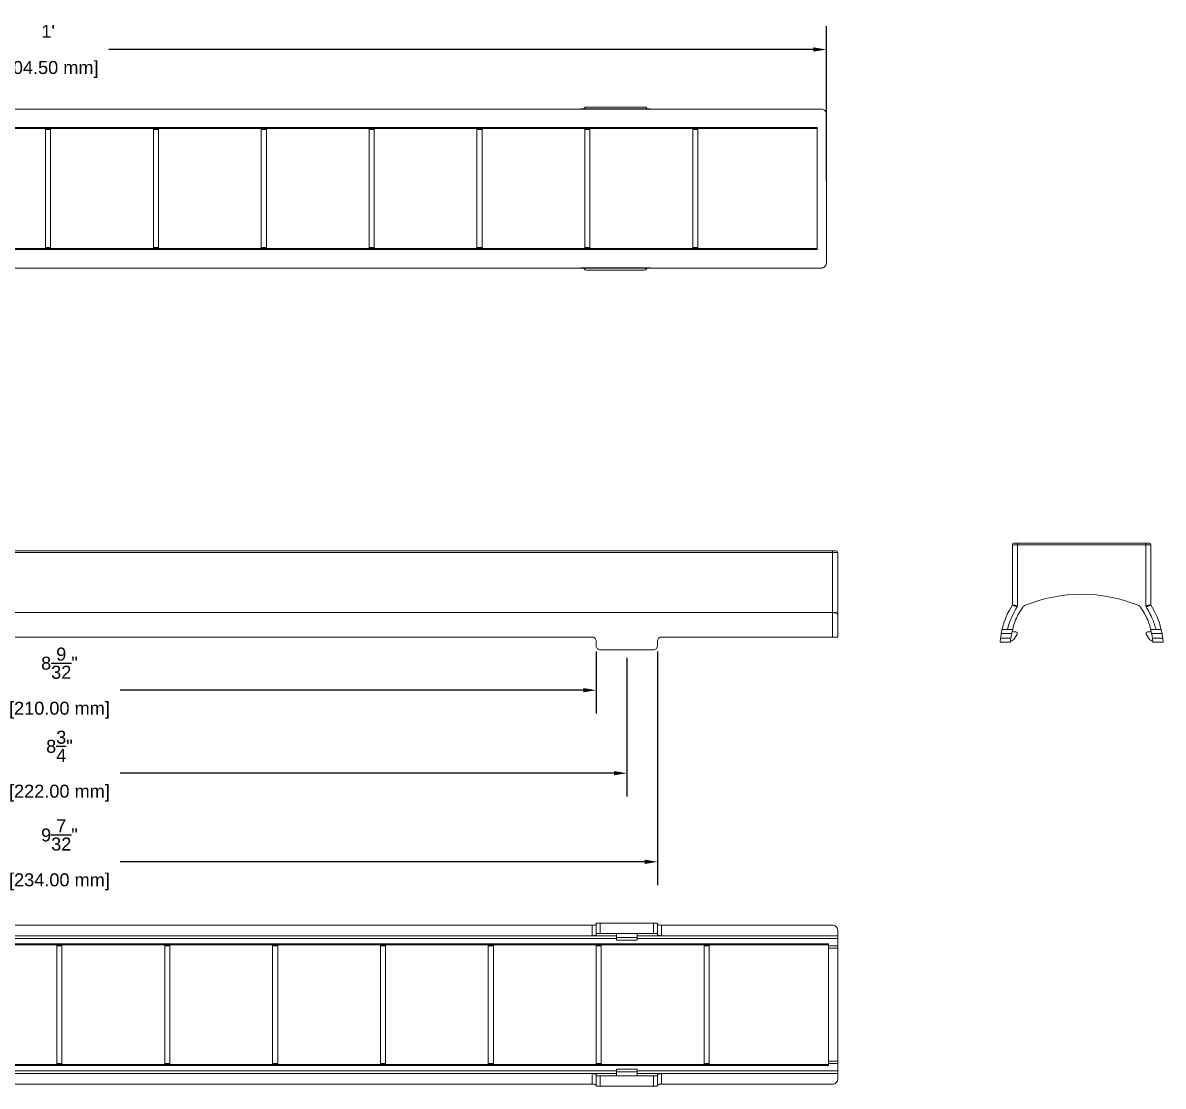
# Model space of a CAD drawing. Header units: inches. Extents: x 1.5 to 19.1, y 0.7 to 9.6.
# Drawn here: x 10.28 to 19.07, y 1.45 to 9.64 of the extents above; entities that cross this region are included whole.
import ezdxf

# ---------------------------------------------------------------- set-up
doc = ezdxf.new("R2010")
doc.units = ezdxf.units.IN
doc.header["$MEASUREMENT"] = 0
doc.layers.get('Defpoints').update_dxf_attribs({"color": 1})
doc.layers.add('Symmetric', color=7, linetype='Continuous')
doc.styles.get("Standard").update_dxf_attribs({"font": 'Arial.ttf'})
doc.dimstyles.new('.1 DIM', dxfattribs={"dimscale": 0, "dimtxt": 0.1, "dimasz": 0.1, "dimexe": 0.18, "dimexo": 0.0625, "dimgap": 0.09, "dimtad": 0, "dimtih": 1, "dimtoh": 1, "dimdec": 5, "dimzin": 0, "dimdsep": 46, "dimlunit": 4, "dimtxsty": 'Standard', "dimcen": 0.09, "dimadec": 0, "dimazin": 0, "dimtfac": 1, "dimtdec": 5, "dimtofl": 0, "dimtmove": 0, "dimatfit": 3, "dimfxl": 1, "dimtolj": 1, "dimtzin": 0, "dimarcsym": 0})

# ---------------------------------------------------------------- blocks, each defined once
blk = doc.blocks.new('*D81')
at = {"layer": 'Defpoints', "color": 0, "lineweight": -2, "transparency": 16777216}
for p, q in [((4.4838, 8.4245), (4.4838, 9.613)), ((16.472, 8.4245), (16.472, 9.613)), ((4.5838, 9.433), (10.0093, 9.433)), ((16.372, 9.433), (10.9465, 9.433))]:
    blk.add_line(p, q, dxfattribs=at)
at = {"layer": 'Defpoints', "color": 0, "transparency": 16777216}
for p in [(4.4838, 9.433), (4.4838, 8.362), (16.472, 8.362)]:
    blk.add_point(p, dxfattribs=at)
for points in [[(4.5838, 9.4497), (4.5838, 9.4164), (4.4838, 9.433)], [(16.372, 9.4497), (16.372, 9.4164), (16.472, 9.433)]]:
    blk.add_solid(points, dxfattribs=at)
at = {"layer": 'Defpoints', "color": 0, "transparency": 16777216, "char_height": 0.1, "attachment_point": 5}
for s, insert in [("\\A1;1'", (10.4779, 9.573)), ('\\A1;[304.50 mm]', (10.4779, 9.2794))]:
    blk.add_mtext(s, dxfattribs=dict(at, insert=insert))
blk = doc.blocks.new('*D86')
at = {"layer": 'Defpoints', "color": 0, "lineweight": -2, "transparency": 16777216}
for p, q in [((6.4313, 4.7958), (6.4313, 4.318)), ((14.699, 4.7958), (14.699, 4.318)), ((6.5313, 4.498), (10.0965, 4.498)), ((14.599, 4.498), (11.0337, 4.498))]:
    blk.add_line(p, q, dxfattribs=at)
at = {"layer": 'Defpoints', "color": 0, "transparency": 16777216}
for p in [(6.4313, 4.8583), (14.699, 4.8583), (14.699, 4.498)]:
    blk.add_point(p, dxfattribs=at)
for points in [[(6.5313, 4.5146), (6.5313, 4.4813), (6.4313, 4.498)], [(14.599, 4.5146), (14.599, 4.4813), (14.699, 4.498)]]:
    blk.add_solid(points, dxfattribs=at)
at = {"layer": 'Defpoints', "color": 0, "transparency": 16777216, "char_height": 0.1, "attachment_point": 5}
for s, insert in [('\\A1;8{\\H1x;\\S9/32;}"', (10.5651, 4.7063)), ('\\A1;[210.00 mm]', (10.5651, 4.3443))]:
    blk.add_mtext(s, dxfattribs=dict(at, insert=insert))
blk = doc.blocks.new('*D87')
at = {"layer": 'Defpoints', "color": 0, "lineweight": -2, "transparency": 16777216}
for p, q in [((6.195, 4.7466), (6.195, 3.6788)), ((14.9352, 4.7466), (14.9352, 3.6788)), ((6.295, 3.8588), (10.0965, 3.8588)), ((14.8352, 3.8588), (11.0337, 3.8588))]:
    blk.add_line(p, q, dxfattribs=at)
at = {"layer": 'Defpoints', "color": 0, "transparency": 16777216}
for p in [(6.195, 4.8091), (14.9352, 4.8091), (14.9352, 3.8588)]:
    blk.add_point(p, dxfattribs=at)
for points in [[(6.295, 3.8755), (6.295, 3.8422), (6.195, 3.8588)], [(14.8352, 3.8755), (14.8352, 3.8422), (14.9352, 3.8588)]]:
    blk.add_solid(points, dxfattribs=at)
at = {"layer": 'Defpoints', "color": 0, "transparency": 16777216, "char_height": 0.1, "attachment_point": 5}
for s, insert in [('\\A1;8{\\H1x;\\S3/4;}"', (10.5651, 4.0658)), ('\\A1;[222.00 mm]', (10.5651, 3.7052))]:
    blk.add_mtext(s, dxfattribs=dict(at, insert=insert))
blk = doc.blocks.new('*D88')
at = {"layer": 'Defpoints', "color": 0, "lineweight": -2, "transparency": 16777216}
for p, q in [((5.9588, 4.7958), (5.9588, 2.9961)), ((15.1714, 4.7958), (15.1714, 2.9961)), ((6.0588, 3.1761), (10.0965, 3.1761)), ((15.0714, 3.1761), (11.0337, 3.1761))]:
    blk.add_line(p, q, dxfattribs=at)
at = {"layer": 'Defpoints', "color": 0, "transparency": 16777216}
for p in [(5.9588, 4.8583), (15.1714, 4.8583), (15.1714, 3.1761)]:
    blk.add_point(p, dxfattribs=at)
for points in [[(6.0588, 3.1928), (6.0588, 3.1595), (5.9588, 3.1761)], [(15.0714, 3.1928), (15.0714, 3.1595), (15.1714, 3.1761)]]:
    blk.add_solid(points, dxfattribs=at)
at = {"layer": 'Defpoints', "color": 0, "transparency": 16777216, "char_height": 0.1, "attachment_point": 5}
for s, insert in [('\\A1;9{\\H1x;\\S7/32;}"', (10.5651, 3.3831)), ('\\A1;[234.00 mm]', (10.5651, 3.0225))]:
    blk.add_mtext(s, dxfattribs=dict(at, insert=insert))

msp = doc.modelspace()

# ---------------------------------------------------------------- linework, layer by layer
at = {"layer": 'Symmetric', "linetype": 'Continuous', "lineweight": 15}
for p, q in [((6.375554, 8.974526), (10.477918, 8.974526)), ((14.580282, 8.974526), (10.477918, 8.974526)), ((15.052724, 8.990068), (14.643275, 8.990068)), ((16.432646, 8.974526), (15.115716, 8.974526)), ((16.472016, 8.89321), (16.472016, 8.933959)), ((16.40115, 8.831587), (4.554686, 8.831587)), ((16.40115, 8.824043), (4.554686, 8.824043)), ((10.458233, 8.824043), (10.458233, 8.816325)), ((10.458233, 7.907743), (10.458233, 8.816325)), ((10.497603, 8.816325), (10.458233, 8.816325)), ((10.497603, 8.824043), (10.497603, 8.816325)), ((10.497603, 7.907743), (10.497603, 8.816325)), ((11.288942, 8.824043), (11.288942, 8.816325)), ((11.288942, 7.907743), (11.288942, 8.816325)), ((11.328312, 8.816325), (11.288942, 8.816325)), ((11.328312, 8.824043), (11.328312, 8.816325)), ((11.328312, 7.907743), (11.328312, 8.816325)), ((12.119652, 8.824043), (12.119652, 8.816325)), ((12.159022, 8.816325), (12.119652, 8.816325)), ((12.119652, 7.907743), (12.119652, 8.816325)), ((12.159022, 8.824043), (12.159022, 8.816325)), ((12.159022, 7.907743), (12.159022, 8.816325)), ((12.95036, 8.824043), (12.95036, 8.816325)), ((12.98973, 8.816325), (12.95036, 8.816325)), ((12.95036, 7.907743), (12.95036, 8.816325)), ((12.98973, 8.824043), (12.98973, 8.816325)), ((12.98973, 7.907743), (12.98973, 8.816325)), ((13.781069, 8.824043), (13.781069, 8.816325)), ((13.82044, 8.816325), (13.781069, 8.816325)), ((13.781069, 7.907743), (13.781069, 8.816325)), ((13.82044, 8.824043), (13.82044, 8.816325)), ((13.82044, 7.907743), (13.82044, 8.816325)), ((14.611778, 8.824043), (14.611778, 8.816325)), ((14.651149, 8.816325), (14.611778, 8.816325)), ((14.611778, 7.907743), (14.611778, 8.816325)), ((14.651149, 8.824043), (14.651149, 8.816325)), ((14.651149, 7.907743), (14.651149, 8.816325)), ((15.442488, 8.824043), (15.442488, 8.816325)), ((15.481858, 8.816325), (15.442488, 8.816325)), ((15.442488, 7.907743), (15.442488, 8.816325)), ((15.481858, 8.824043), (15.481858, 8.816325)), ((15.481858, 7.907743), (15.481858, 8.816325)), ((16.40115, 8.831587), (16.40115, 8.816081)), ((16.40115, 8.816081), (16.40115, 8.796911)), ((16.40115, 7.927157), (16.40115, 8.796911)), ((16.472016, 8.816081), (16.472016, 8.870595)), ((16.472016, 8.796911), (16.472016, 8.816081)), ((16.472016, 8.796911), (16.472016, 7.927157)), ((10.497603, 7.907743), (10.458233, 7.907743)), ((10.458233, 7.900027), (10.458233, 7.907743)), ((10.497603, 7.900027), (10.497603, 7.907743)), ((11.328312, 7.907743), (11.288942, 7.907743)), ((11.288942, 7.900027), (11.288942, 7.907743)), ((11.328312, 7.900027), (11.328312, 7.907743)), ((12.119652, 7.900027), (12.119652, 7.907743)), ((12.159022, 7.907743), (12.119652, 7.907743)), ((12.159022, 7.900027), (12.159022, 7.907743)), ((12.95036, 7.900027), (12.95036, 7.907743)), ((12.98973, 7.907743), (12.95036, 7.907743)), ((12.98973, 7.900027), (12.98973, 7.907743)), ((13.781069, 7.900027), (13.781069, 7.907743)), ((13.82044, 7.907743), (13.781069, 7.907743)), ((13.82044, 7.900027), (13.82044, 7.907743)), ((14.611778, 7.900027), (14.611778, 7.907743)), ((14.651149, 7.907743), (14.611778, 7.907743)), ((14.651149, 7.900027), (14.651149, 7.907743)), ((15.442488, 7.900027), (15.442488, 7.907743)), ((15.481858, 7.907743), (15.442488, 7.907743)), ((15.481858, 7.900027), (15.481858, 7.907743)), ((16.40115, 7.907987), (16.40115, 7.927157)), ((16.40115, 7.892483), (16.40115, 7.907987)), ((16.472016, 7.927157), (16.472016, 7.907987)), ((16.472016, 7.907987), (16.472016, 7.853474)), ((16.40115, 7.900027), (4.554686, 7.900027)), ((16.40115, 7.892483), (4.554686, 7.892483)), ((16.472016, 7.830858), (16.472016, 7.79011)), ((6.375554, 7.749542), (10.477918, 7.749542)), ((14.580282, 7.749542), (10.477918, 7.749542)), ((15.052724, 7.734), (14.643275, 7.734)), ((16.432646, 7.749542), (15.115716, 7.749542)), ((17.94469, 5.630323), (17.917131, 5.630323)), ((18.931698, 5.630323), (17.94469, 5.630323)), ((17.94469, 5.618512), (17.94469, 5.630323)), ((18.931698, 5.618512), (18.931698, 5.630323)), ((18.959257, 5.630323), (18.931698, 5.630323)), ((4.610394, 5.571358), (16.519849, 5.571358)), ((16.519849, 5.559545), (4.610394, 5.559545)), ((16.519849, 5.571358), (16.519849, 5.559545)), ((16.519849, 5.571358), (16.547408, 5.571358)), ((16.519849, 5.559545), (16.519849, 5.096257)), ((16.559219, 5.559545), (16.519849, 5.559545)), ((16.559219, 5.091949), (16.559219, 5.559545)), ((17.90532, 5.618512), (17.94469, 5.618512)), ((17.90532, 5.155225), (17.90532, 5.618512)), ((17.94469, 5.618512), (18.931698, 5.618512)), ((17.94469, 5.618512), (17.94469, 5.150913)), ((18.931698, 5.618512), (18.931698, 5.150913)), ((18.931698, 5.618512), (18.971068, 5.618512)), ((18.971068, 5.155225), (18.971068, 5.618512)), ((16.519849, 5.096257), (4.610394, 5.096257)), ((16.519849, 4.907484), (16.519849, 5.096257)), ((17.90532, 5.155225), (17.94469, 5.150913)), ((17.94469, 5.150913), (17.94225, 5.139909)), ((18.971068, 5.155225), (18.931698, 5.150913)), ((18.931698, 5.150913), (18.934138, 5.139909)), ((16.559219, 5.091949), (16.559219, 5.080943)), ((17.81898, 4.934953), (17.899283, 4.934953)), ((17.907018, 4.966449), (17.866269, 4.966449)), ((17.93016, 4.947132), (17.913019, 4.947132)), ((17.921829, 4.89727), (17.940389, 4.929415)), ((18.954558, 4.89727), (18.935999, 4.929415)), ((18.946228, 4.947132), (18.963368, 4.947132)), ((18.96937, 4.966449), (19.010119, 4.966449)), ((18.977105, 4.934953), (19.057407, 4.934953)), ((14.667485, 4.907484), (6.462757, 4.907484)), ((14.698981, 4.840553), (14.698981, 4.875988)), ((15.171423, 4.875988), (15.171423, 4.840553)), ((16.519849, 4.907484), (15.202919, 4.907484)), ((17.88917, 4.868024), (17.81016, 4.868024)), ((17.813401, 4.89952), (17.892882, 4.89952)), ((19.062987, 4.89952), (18.983506, 4.89952)), ((18.987217, 4.868024), (19.066228, 4.868024)), ((15.139927, 4.809057), (14.730478, 4.809057)), ((14.667485, 2.688437), (6.462757, 2.688437)), ((14.667485, 2.607119), (14.667485, 2.688437)), ((14.698981, 2.621255), (14.698981, 2.700736)), ((14.730478, 2.703976), (14.730478, 2.624967)), ((15.139927, 2.703976), (14.730478, 2.703976)), ((15.139927, 2.624967), (15.139927, 2.703976)), ((15.171423, 2.700736), (15.171423, 2.621255)), ((15.202919, 2.688437), (15.202919, 2.607119)), ((16.519849, 2.688437), (15.202919, 2.688437)), ((16.559219, 2.607119), (16.559219, 2.647868)), ((14.856462, 2.584504), (6.27378, 2.584504)), ((14.667485, 2.607119), (6.462757, 2.607119)), ((14.856462, 2.607119), (14.667485, 2.607119)), ((14.698981, 2.614853), (14.698981, 2.621255)), ((15.139927, 2.624967), (14.730478, 2.624967)), ((14.856462, 2.624026), (15.013942, 2.624026)), ((14.856462, 2.592307), (14.856462, 2.624026)), ((14.856462, 2.592307), (15.013942, 2.592307)), ((14.856462, 2.573747), (14.856462, 2.592307)), ((15.013942, 2.573747), (14.856462, 2.573747)), ((14.856462, 2.572166), (14.856462, 2.573747)), ((14.856462, 2.572166), (15.013942, 2.572166)), ((15.013942, 2.624026), (15.013942, 2.592307)), ((15.202919, 2.607119), (15.013942, 2.607119)), ((15.013942, 2.592307), (15.013942, 2.573747)), ((16.559219, 2.584504), (15.013942, 2.584504)), ((15.013942, 2.573747), (15.013942, 2.572166)), ((15.171423, 2.614853), (15.171423, 2.621255)), ((16.559219, 2.607119), (15.202919, 2.607119)), ((16.559219, 2.529989), (16.559219, 2.584504)), ((16.488353, 2.545496), (4.641889, 2.545496)), ((16.488353, 2.537952), (4.641889, 2.537952)), ((10.545436, 2.537952), (10.545436, 2.530233)), ((10.545436, 1.621652), (10.545436, 2.530233)), ((10.584806, 2.530233), (10.545436, 2.530233)), ((10.584806, 2.537952), (10.584806, 2.530233)), ((10.584806, 1.621652), (10.584806, 2.530233)), ((11.376145, 2.537952), (11.376145, 2.530233)), ((11.376145, 1.621652), (11.376145, 2.530233)), ((11.415515, 2.530233), (11.376145, 2.530233)), ((11.415515, 2.537952), (11.415515, 2.530233)), ((11.415515, 1.621652), (11.415515, 2.530233)), ((12.206855, 2.537952), (12.206855, 2.530233)), ((12.246225, 2.530233), (12.206855, 2.530233)), ((12.206855, 1.621652), (12.206855, 2.530233)), ((12.246225, 2.537952), (12.246225, 2.530233)), ((12.246225, 1.621652), (12.246225, 2.530233)), ((13.037563, 2.537952), (13.037563, 2.530233)), ((13.076933, 2.530233), (13.037563, 2.530233)), ((13.037563, 1.621652), (13.037563, 2.530233)), ((13.076933, 2.537952), (13.076933, 2.530233)), ((13.076933, 1.621652), (13.076933, 2.530233)), ((13.868272, 2.537952), (13.868272, 2.530233)), ((13.907643, 2.530233), (13.868272, 2.530233)), ((13.868272, 1.621652), (13.868272, 2.530233)), ((13.907643, 2.537952), (13.907643, 2.530233)), ((13.907643, 1.621652), (13.907643, 2.530233)), ((14.698981, 2.537952), (14.698981, 2.530233)), ((14.738352, 2.530233), (14.698981, 2.530233)), ((14.698981, 1.621652), (14.698981, 2.530233)), ((14.738352, 2.537952), (14.738352, 2.530233)), ((14.738352, 1.621652), (14.738352, 2.530233)), ((15.529691, 2.537952), (15.529691, 2.530233)), ((15.569061, 2.530233), (15.529691, 2.530233)), ((15.529691, 1.621652), (15.529691, 2.530233)), ((15.569061, 2.537952), (15.569061, 2.530233)), ((15.569061, 1.621652), (15.569061, 2.530233)), ((16.488353, 2.545496), (16.488353, 2.529989)), ((16.559219, 2.529989), (16.488353, 2.529989)), ((16.488353, 2.529989), (16.488353, 2.51082)), ((16.559219, 2.51082), (16.488353, 2.51082)), ((16.488353, 1.641065), (16.488353, 2.51082)), ((16.559219, 2.51082), (16.559219, 2.529989)), ((16.559219, 2.51082), (16.559219, 1.641065)), ((16.488353, 1.613936), (4.641889, 1.613936)), ((16.488353, 1.606391), (4.641889, 1.606391)), ((10.584806, 1.621652), (10.545436, 1.621652)), ((10.545436, 1.613936), (10.545436, 1.621652)), ((10.584806, 1.613936), (10.584806, 1.621652)), ((11.415515, 1.621652), (11.376145, 1.621652)), ((11.376145, 1.613936), (11.376145, 1.621652)), ((11.415515, 1.613936), (11.415515, 1.621652)), ((12.206855, 1.613936), (12.206855, 1.621652)), ((12.246225, 1.621652), (12.206855, 1.621652)), ((12.246225, 1.613936), (12.246225, 1.621652)), ((13.037563, 1.613936), (13.037563, 1.621652)), ((13.076933, 1.621652), (13.037563, 1.621652)), ((13.076933, 1.613936), (13.076933, 1.621652)), ((13.868272, 1.613936), (13.868272, 1.621652)), ((13.907643, 1.621652), (13.868272, 1.621652)), ((13.907643, 1.613936), (13.907643, 1.621652)), ((14.698981, 1.613936), (14.698981, 1.621652)), ((14.738352, 1.621652), (14.698981, 1.621652)), ((14.738352, 1.613936), (14.738352, 1.621652)), ((15.529691, 1.613936), (15.529691, 1.621652)), ((15.569061, 1.621652), (15.529691, 1.621652)), ((15.569061, 1.613936), (15.569061, 1.621652)), ((16.559219, 1.641065), (16.488353, 1.641065)), ((16.488353, 1.621896), (16.488353, 1.641065)), ((16.488353, 1.606391), (16.488353, 1.621896)), ((16.559219, 1.621896), (16.488353, 1.621896)), ((16.559219, 1.641065), (16.559219, 1.621896)), ((16.559219, 1.621896), (16.559219, 1.567383)), ((14.856462, 1.567383), (6.27378, 1.567383)), ((14.667485, 1.544766), (6.462757, 1.544766)), ((14.856462, 1.544766), (14.667485, 1.544766)), ((14.667485, 1.544766), (14.667485, 1.463451)), ((14.698981, 1.537032), (14.698981, 1.53063)), ((14.698981, 1.53063), (14.698981, 1.451149)), ((15.139927, 1.52692), (14.730478, 1.52692)), ((14.730478, 1.447909), (14.730478, 1.52692)), ((15.013942, 1.57972), (14.856462, 1.57972)), ((14.856462, 1.578138), (14.856462, 1.57972)), ((15.013942, 1.578138), (14.856462, 1.578138)), ((14.856462, 1.559578), (14.856462, 1.578138)), ((14.856462, 1.559578), (14.856462, 1.527859)), ((14.856462, 1.559578), (15.013942, 1.559578)), ((14.856462, 1.527859), (15.013942, 1.527859)), ((15.013942, 1.578138), (15.013942, 1.57972)), ((15.013942, 1.559578), (15.013942, 1.578138)), ((16.559219, 1.567383), (15.013942, 1.567383)), ((15.013942, 1.527859), (15.013942, 1.559578)), ((15.202919, 1.544766), (15.013942, 1.544766)), ((15.139927, 1.52692), (15.139927, 1.447909)), ((15.171423, 1.537032), (15.171423, 1.53063)), ((15.171423, 1.451149), (15.171423, 1.53063)), ((15.202919, 1.544766), (15.202919, 1.463451)), ((16.559219, 1.544766), (15.202919, 1.544766)), ((16.559219, 1.544766), (16.559219, 1.504019)), ((14.667485, 1.463451), (6.462757, 1.463451)), ((15.139927, 1.447909), (14.730478, 1.447909)), ((16.519849, 1.463451), (15.202919, 1.463451))]:
    msp.add_line(p, q, dxfattribs=at)
at = {"layer": 'Symmetric'}
for p, q in [((15.115716, 8.974526), (14.580282, 8.974526)), ((14.611778, 8.986827), (14.611778, 8.981247)), ((15.08422, 8.986827), (15.08422, 8.981247)), ((15.115716, 7.749542), (14.580282, 7.749542)), ((14.611778, 7.737241), (14.611778, 7.742821)), ((15.08422, 7.737241), (15.08422, 7.742821))]:
    msp.add_line(p, q, dxfattribs=at)
at = {"layer": 'Symmetric', "linetype": 'Continuous', "lineweight": 15}
for centre, radius, start, end in [((17.917131, 5.618512), 0.011811, 90, 180), ((18.959257, 5.618512), 0.011811, 0, 90), ((16.547408, 5.559547), 0.011811, 0, 90), ((18.438194, 4.077795), 1.158826, 67.9587961, 112.0412039), ((18.438194, 4.819299), 0.629922, 147.7725237, 166.4908455), ((18.438194, 4.81733), 0.555118, 144.8778774, 156.3667306), ((18.019569, 5.111786), 0.043307, 112.0412039, 144.8778774), ((18.856818, 5.111786), 0.043307, 35.1221226, 67.9587961), ((18.438194, 4.81733), 0.555118, 23.6332694, 35.1221226), ((18.438194, 4.819299), 0.629922, 13.5091545, 32.2274763), ((18.438194, 4.819299), 0.629922, 169.4204376, 172.6834727), ((18.438194, 4.819299), 0.551181, 167.8876454, 171.6312361), ((17.887734, 4.916955), 0.03937, 50.0401286, 66.4188579), ((17.93016, 4.935321), 0.011811, 330, 90), ((18.946228, 4.935321), 0.011811, 90, 210), ((18.988654, 4.916955), 0.03937, 113.5811421, 129.9598714), ((18.438194, 4.819299), 0.551181, 8.3687639, 12.1123546), ((18.438194, 4.819299), 0.629922, 7.3165273, 10.5795624), ((17.887734, 4.916955), 0.03937, 273.4609848, 330), ((18.988654, 4.916955), 0.03937, 210, 266.5390152)]:
    msp.add_arc(centre, radius, start, end, dxfattribs=at)
msp.add_ellipse((16.519849, 5.091948), major_axis=(0.03937, 0), ratio=0.10951781, start_param=0, end_param=1.57079633, dxfattribs=at)
for points, knots in [([(14.611778, 8.981247), (14.611418, 8.980554), (14.610698, 8.97917), (14.605087, 8.977112), (14.596867, 8.975488), (14.588032, 8.974638), (14.582373, 8.974556), (14.580282, 8.974526)], [0, 0, 0, 0, 0.22008414, 0.44007866, 0.65933424, 0.87417892, 1, 1, 1, 1]), ([(14.643275, 8.990068), (14.639743, 8.990042), (14.632681, 8.98999), (14.623265, 8.989546), (14.616148, 8.988807), (14.612333, 8.987857), (14.611938, 8.987123), (14.611778, 8.986827)], [0, 0, 0, 0, 0.21352162, 0.42701055, 0.64064893, 0.85493761, 1, 1, 1, 1]), ([(15.08422, 8.986827), (15.083871, 8.987264), (15.083173, 8.988139), (15.077709, 8.989096), (15.069667, 8.989732), (15.060824, 8.990026), (15.055009, 8.990056), (15.052724, 8.990068)], [0, 0, 0, 0, 0.21613947, 0.43231483, 0.64731711, 0.8613654, 1, 1, 1, 1]), ([(15.115716, 8.974526), (15.112243, 8.974607), (15.105299, 8.974771), (15.096018, 8.976001), (15.088875, 8.977734), (15.084843, 8.979602), (15.084404, 8.98076), (15.08422, 8.981247)], [0, 0, 0, 0, 0.20824974, 0.41641936, 0.62739366, 0.84368874, 1, 1, 1, 1]), ([(16.472016, 8.933959), (16.471562, 8.938631), (16.470655, 8.947976), (16.463537, 8.960376), (16.453128, 8.969522), (16.442132, 8.973964), (16.435166, 8.974378), (16.432646, 8.974528)], [0, 0, 0, 0, 0.22317412, 0.4464854, 0.66601401, 0.87913606, 1, 1, 1, 1]), ([(16.472016, 7.853474), (16.472016, 7.848148), (16.472016, 7.838607), (16.472016, 7.833232), (16.472016, 7.830858)], [0, 0, 0, 0, 0.55825037, 1, 1, 1, 1]), ([(14.611778, 7.742821), (14.611418, 7.743513), (14.610698, 7.744898), (14.605087, 7.746956), (14.596867, 7.748579), (14.588032, 7.74943), (14.582373, 7.749511), (14.580282, 7.749542)], [0, 0, 0, 0, 0.22008414, 0.44007866, 0.65933424, 0.87417892, 1, 1, 1, 1]), ([(14.643275, 7.734), (14.639743, 7.734026), (14.632681, 7.734077), (14.623265, 7.734521), (14.616148, 7.735261), (14.612333, 7.736211), (14.611938, 7.736945), (14.611778, 7.737241)], [0, 0, 0, 0, 0.21352162, 0.42701055, 0.64064893, 0.85493761, 1, 1, 1, 1]), ([(15.08422, 7.737241), (15.083871, 7.736803), (15.083173, 7.735929), (15.077709, 7.734971), (15.069667, 7.734335), (15.060824, 7.734041), (15.055009, 7.734012), (15.052724, 7.734)], [0, 0, 0, 0, 0.21613947, 0.43231483, 0.64731711, 0.8613654, 1, 1, 1, 1]), ([(15.115716, 7.749542), (15.112243, 7.74946), (15.105299, 7.749297), (15.096018, 7.748067), (15.088875, 7.746333), (15.084843, 7.744466), (15.084404, 7.743307), (15.08422, 7.742821)], [0, 0, 0, 0, 0.20824974, 0.41641936, 0.62739366, 0.84368874, 1, 1, 1, 1]), ([(16.472016, 7.79011), (16.471562, 7.785438), (16.470655, 7.776092), (16.463538, 7.763691), (16.453127, 7.754549), (16.442132, 7.750102), (16.435166, 7.749691), (16.432646, 7.749542)], [0, 0, 0, 0, 0.22320617, 0.44651249, 0.66601152, 0.87914245, 1, 1, 1, 1]), ([(16.559219, 5.080944), (16.559182, 5.081448), (16.559111, 5.082433), (16.558557, 5.083855), (16.557737, 5.085183), (16.556673, 5.086414), (16.555422, 5.087546), (16.55403, 5.088578), (16.552542, 5.089511), (16.550995, 5.090348), (16.549426, 5.09109), (16.546516, 5.092301), (16.541798, 5.093798), (16.534798, 5.095212), (16.527398, 5.096095), (16.522343, 5.096205), (16.519849, 5.09626)], [0, 0, 0, 0, 0.06307302, 0.12323973, 0.18050052, 0.23485594, 0.28630666, 0.33485356, 0.38049773, 0.42324056, 0.46308379, 0.50002964, 0.6301505, 0.75677442, 0.8800161, 1, 1, 1, 1]), ([(17.90532, 5.155225), (17.905351, 5.155211), (17.905415, 5.155184), (17.905935, 5.154967), (17.906776, 5.154618), (17.907974, 5.154124), (17.909521, 5.153487), (17.911419, 5.152708), (17.913657, 5.151787), (17.916358, 5.150675), (17.919708, 5.149277), (17.923955, 5.147502), (17.929178, 5.145331), (17.935385, 5.142766), (17.939887, 5.140892), (17.94225, 5.139909)], [0, 0, 0, 0, 0.05964259, 0.12008727, 0.18135061, 0.24344854, 0.30639634, 0.37020867, 0.43489961, 0.50048268, 0.57720712, 0.66551611, 0.76541712, 0.87691227, 1, 1, 1, 1]), ([(18.934138, 5.139909), (18.935425, 5.140448), (18.937945, 5.141503), (18.941601, 5.143036), (18.945024, 5.144468), (18.948195, 5.145791), (18.951104, 5.146997), (18.953746, 5.148088), (18.956123, 5.149066), (18.958241, 5.149935), (18.961362, 5.151221), (18.965076, 5.152761), (18.968517, 5.154182), (18.970671, 5.155064), (18.970937, 5.155172), (18.971068, 5.155225)], [0, 0, 0, 0, 0.06723827, 0.13155928, 0.192961, 0.25144179, 0.30700054, 0.35963674, 0.4093506, 0.4561432, 0.50001656, 0.62923759, 0.75556671, 0.87911279, 1, 1, 1, 1]), ([(18.934138, 5.139909), (18.936974, 5.135445), (18.942644, 5.126525), (18.950687, 5.112867), (18.958381, 5.099023), (18.965693, 5.084971), (18.972632, 5.070718), (18.980282, 5.053869), (18.988379, 5.034338), (18.996573, 5.012025), (19.003926, 4.989414), (19.008053, 4.974108), (19.010119, 4.966449)], [0, 0, 0, 0, 0.08341932, 0.16672471, 0.24997624, 0.33323407, 0.41655837, 0.50000915, 0.62508719, 0.74997625, 0.87487948, 1, 1, 1, 1]), ([(16.559219, 5.080944), (16.559219, 5.076481), (16.559219, 5.06756), (16.559219, 5.053902), (16.559219, 5.040058), (16.559219, 5.026006), (16.559219, 5.011753), (16.559219, 4.994905), (16.559219, 4.975374), (16.559219, 4.953061), (16.559219, 4.930449), (16.559219, 4.915143), (16.559219, 4.907484)], [0, 0, 0, 0, 0.08341932, 0.16672471, 0.24997624, 0.33323407, 0.41655837, 0.50000915, 0.62508719, 0.74997625, 0.87487948, 1, 1, 1, 1]), ([(17.825701, 4.966449), (17.825701, 4.966449), (17.825497, 4.965608), (17.824741, 4.962404), (17.824188, 4.960036), (17.82223, 4.951305), (17.820524, 4.943216), (17.81898, 4.934953)], [0, 0, 0, 0, 0.25, 0.25, 0.5, 0.5, 1, 1, 1, 1]), ([(17.825701, 4.966449), (17.825701, 4.966449), (17.826791, 4.966449), (17.830946, 4.966449), (17.834017, 4.966449), (17.841545, 4.966449), (17.846064, 4.966449), (17.855747, 4.966449), (17.860993, 4.966449), (17.866269, 4.966449)], [0, 0, 0, 0, 0.25, 0.25, 0.5, 0.5, 0.75, 0.75, 1, 1, 1, 1]), ([(17.899283, 4.934953), (17.900168, 4.939078), (17.901084, 4.943109), (17.902887, 4.950686), (17.903757, 4.954157), (17.906019, 4.962919), (17.907018, 4.966449), (17.907018, 4.966449)], [0, 0, 0, 0, 0.25, 0.25, 0.5, 0.5, 1, 1, 1, 1]), ([(18.96937, 4.966449), (18.96937, 4.966449), (18.969606, 4.965601), (18.970482, 4.962382), (18.971121, 4.960005), (18.973377, 4.951267), (18.975335, 4.943199), (18.977105, 4.934953)], [0, 0, 0, 0, 0.25, 0.25, 0.5, 0.5, 1, 1, 1, 1]), ([(19.050687, 4.966449), (19.050687, 4.966449), (19.049596, 4.966449), (19.045441, 4.966449), (19.042371, 4.966449), (19.034843, 4.966449), (19.030324, 4.966449), (19.020641, 4.966449), (19.015394, 4.966449), (19.010119, 4.966449)], [0, 0, 0, 0, 0.25, 0.25, 0.5, 0.5, 0.75, 0.75, 1, 1, 1, 1]), ([(19.057407, 4.934953), (19.056635, 4.939086), (19.055836, 4.943129), (19.054267, 4.950717), (19.05351, 4.954194), (19.051548, 4.962945), (19.050687, 4.966449), (19.050687, 4.966449)], [0, 0, 0, 0, 0.25, 0.25, 0.5, 0.5, 1, 1, 1, 1]), ([(14.698981, 4.875988), (14.698621, 4.879591), (14.697901, 4.886796), (14.69229, 4.896347), (14.68407, 4.903473), (14.675235, 4.907019), (14.669576, 4.907359), (14.667485, 4.907484)], [0, 0, 0, 0, 0.22007592, 0.44007112, 0.65933429, 0.87417965, 1, 1, 1, 1]), ([(14.730478, 4.809057), (14.726946, 4.809405), (14.719884, 4.810101), (14.710468, 4.815497), (14.703351, 4.823441), (14.699536, 4.8323), (14.699141, 4.83818), (14.698981, 4.840553)], [0, 0, 0, 0, 0.21352162, 0.42701055, 0.64064893, 0.85493761, 1, 1, 1, 1]), ([(15.171423, 4.840553), (15.171074, 4.837005), (15.170376, 4.829908), (15.164912, 4.820435), (15.15687, 4.813318), (15.148027, 4.809584), (15.142212, 4.809205), (15.139927, 4.809057)], [0, 0, 0, 0, 0.21613893, 0.43231804, 0.64731692, 0.86136615, 1, 1, 1, 1]), ([(15.171423, 4.875988), (15.171783, 4.879591), (15.172503, 4.886796), (15.178115, 4.896347), (15.186334, 4.903473), (15.19517, 4.907019), (15.200829, 4.907359), (15.202919, 4.907484)], [0, 0, 0, 0, 0.22007647, 0.44007317, 0.6593342, 0.87417961, 1, 1, 1, 1]), ([(16.559219, 4.907484), (16.558765, 4.907484), (16.557858, 4.907484), (16.55074, 4.907484), (16.540331, 4.907484), (16.529335, 4.907484), (16.522369, 4.907484), (16.519849, 4.907484)], [0, 0, 0, 0, 0.22317412, 0.4464854, 0.66601401, 0.87913606, 1, 1, 1, 1]), ([(17.81016, 4.868024), (17.81016, 4.868024), (17.810222, 4.868847), (17.81048, 4.872021), (17.810677, 4.874369), (17.811484, 4.883099), (17.812339, 4.891246), (17.813401, 4.89952)], [0, 0, 0, 0, 0.25, 0.25, 0.5, 0.5, 1, 1, 1, 1]), ([(17.88917, 4.868024), (17.88917, 4.868024), (17.889242, 4.868849), (17.889538, 4.872027), (17.889764, 4.874379), (17.890688, 4.883115), (17.891667, 4.89126), (17.892882, 4.89952)], [0, 0, 0, 0, 0.25, 0.25, 0.5, 0.5, 1, 1, 1, 1]), ([(18.987217, 4.868024), (18.987217, 4.868024), (18.987146, 4.868849), (18.98685, 4.872027), (18.986624, 4.874379), (18.9857, 4.883115), (18.984721, 4.89126), (18.983506, 4.89952)], [0, 0, 0, 0, 0.25, 0.25, 0.5, 0.5, 1, 1, 1, 1]), ([(19.066228, 4.868024), (19.066228, 4.868024), (19.066166, 4.868847), (19.065907, 4.872021), (19.06571, 4.874369), (19.064904, 4.883099), (19.064049, 4.891246), (19.062987, 4.89952)], [0, 0, 0, 0, 0.25, 0.25, 0.5, 0.5, 1, 1, 1, 1]), ([(14.698981, 2.695155), (14.698621, 2.694464), (14.697901, 2.693081), (14.69229, 2.691023), (14.68407, 2.689397), (14.675235, 2.688546), (14.669576, 2.688466), (14.667485, 2.688437)], [0, 0, 0, 0, 0.22007592, 0.44007112, 0.65933429, 0.87417965, 1, 1, 1, 1]), ([(14.730478, 2.703976), (14.726946, 2.703951), (14.719884, 2.703899), (14.710468, 2.703455), (14.703351, 2.702715), (14.699536, 2.701765), (14.699141, 2.701032), (14.698981, 2.700736)], [0, 0, 0, 0, 0.21352162, 0.42701055, 0.64064893, 0.85493761, 1, 1, 1, 1]), ([(15.171423, 2.700736), (15.171074, 2.701173), (15.170376, 2.702047), (15.164912, 2.703009), (15.15687, 2.703639), (15.148027, 2.703939), (15.142212, 2.703966), (15.139927, 2.703976)], [0, 0, 0, 0, 0.21613893, 0.43231804, 0.64731692, 0.86136615, 1, 1, 1, 1]), ([(15.171423, 2.695155), (15.171783, 2.694464), (15.172503, 2.693081), (15.178115, 2.691023), (15.186334, 2.689397), (15.19517, 2.688546), (15.200829, 2.688466), (15.202919, 2.688437)], [0, 0, 0, 0, 0.22007647, 0.44007317, 0.6593342, 0.87417961, 1, 1, 1, 1]), ([(16.559219, 2.647868), (16.558765, 2.65254), (16.557858, 2.661885), (16.55074, 2.674285), (16.540331, 2.683431), (16.529335, 2.687873), (16.522369, 2.688287), (16.519849, 2.688437)], [0, 0, 0, 0, 0.22317412, 0.4464854, 0.66601401, 0.87913606, 1, 1, 1, 1]), ([(14.667485, 2.607119), (14.670937, 2.60721), (14.677837, 2.607394), (14.687073, 2.6088), (14.694216, 2.610772), (14.698331, 2.61293), (14.698787, 2.614278), (14.698981, 2.614853)], [0, 0, 0, 0, 0.20627205, 0.41238747, 0.6222268, 0.83891392, 1, 1, 1, 1]), ([(14.730478, 2.624967), (14.726949, 2.624937), (14.719893, 2.624877), (14.710483, 2.624371), (14.70337, 2.623525), (14.699541, 2.62244), (14.699143, 2.621597), (14.698981, 2.621255)], [0, 0, 0, 0, 0.2131479, 0.42627018, 0.63962846, 0.85375863, 1, 1, 1, 1]), ([(15.171423, 2.621255), (15.171073, 2.621756), (15.170374, 2.622758), (15.1649, 2.623859), (15.156844, 2.624584), (15.148005, 2.624922), (15.142201, 2.624955), (15.139927, 2.624967)], [0, 0, 0, 0, 0.21651791, 0.43317074, 0.6483118, 0.86217589, 1, 1, 1, 1]), ([(15.202919, 2.607119), (15.199468, 2.60721), (15.192568, 2.607394), (15.183331, 2.6088), (15.176189, 2.610772), (15.172073, 2.61293), (15.171617, 2.614278), (15.171423, 2.614853)], [0, 0, 0, 0, 0.20626931, 0.41238746, 0.62222498, 0.83891343, 1, 1, 1, 1]), ([(14.667485, 1.544766), (14.670937, 1.544674), (14.677837, 1.54449), (14.687074, 1.54309), (14.694215, 1.541111), (14.698332, 1.538959), (14.698787, 1.537608), (14.698981, 1.537032)], [0, 0, 0, 0, 0.20627147, 0.4123804, 0.62222778, 0.83890426, 1, 1, 1, 1]), ([(14.730478, 1.52692), (14.726949, 1.526951), (14.719893, 1.527011), (14.710483, 1.527513), (14.70337, 1.52836), (14.699541, 1.529445), (14.699143, 1.530288), (14.698981, 1.53063)], [0, 0, 0, 0, 0.21314837, 0.42626891, 0.63962766, 0.8537583, 1, 1, 1, 1]), ([(15.171423, 1.53063), (15.171073, 1.530129), (15.170374, 1.529127), (15.1649, 1.528027), (15.156844, 1.5273), (15.148005, 1.526966), (15.142201, 1.526933), (15.139927, 1.52692)], [0, 0, 0, 0, 0.21651827, 0.43317146, 0.64831288, 0.86217566, 1, 1, 1, 1]), ([(15.171423, 1.537032), (15.171787, 1.537832), (15.172516, 1.539433), (15.178182, 1.541811), (15.18648, 1.543686), (15.195305, 1.544646), (15.200903, 1.544734), (15.202919, 1.544766)], [0, 0, 0, 0, 0.22180282, 0.44355507, 0.6641875, 0.87902676, 1, 1, 1, 1]), ([(16.559219, 1.504019), (16.558765, 1.499347), (16.557858, 1.490001), (16.550741, 1.4776), (16.54033, 1.468458), (16.529335, 1.46401), (16.522369, 1.463599), (16.519849, 1.463451)], [0, 0, 0, 0, 0.22320617, 0.44651249, 0.66601152, 0.87914245, 1, 1, 1, 1]), ([(16.559219, 1.567383), (16.559219, 1.562057), (16.559219, 1.552516), (16.559219, 1.547141), (16.559219, 1.544766)], [0, 0, 0, 0, 0.55825037, 1, 1, 1, 1]), ([(14.698981, 1.45673), (14.698621, 1.457422), (14.697901, 1.458807), (14.69229, 1.460865), (14.68407, 1.462488), (14.675235, 1.463338), (14.669576, 1.46342), (14.667485, 1.463451)], [0, 0, 0, 0, 0.22008414, 0.44007866, 0.65933424, 0.87417892, 1, 1, 1, 1]), ([(14.730478, 1.447909), (14.726946, 1.447935), (14.719884, 1.447986), (14.710468, 1.44843), (14.703351, 1.44917), (14.699536, 1.45012), (14.699141, 1.450853), (14.698981, 1.451149)], [0, 0, 0, 0, 0.21352162, 0.42701055, 0.64064893, 0.85493761, 1, 1, 1, 1]), ([(15.171423, 1.451149), (15.171074, 1.450712), (15.170376, 1.449837), (15.164912, 1.44888), (15.15687, 1.448244), (15.148027, 1.44795), (15.142212, 1.44792), (15.139927, 1.447909)], [0, 0, 0, 0, 0.21613947, 0.43231483, 0.64731711, 0.8613654, 1, 1, 1, 1]), ([(15.202919, 1.463451), (15.199446, 1.463369), (15.192502, 1.463206), (15.183221, 1.461976), (15.176078, 1.460242), (15.172046, 1.458375), (15.171607, 1.457216), (15.171423, 1.45673)], [0, 0, 0, 0, 0.20824974, 0.41641936, 0.62739366, 0.84368874, 1, 1, 1, 1])]:
    msp.add_open_spline(points, degree=3, knots=knots, dxfattribs=at)
for points in [[(16.472016, 8.870595), (16.472016, 8.88086), (16.472016, 8.888399), (16.472016, 8.89321)], [(17.94225, 5.139909), (17.907758, 5.086554), (17.8821, 5.027978), (17.866269, 4.966449)], [(17.929633, 5.039867), (17.919368, 5.016407), (17.911829, 4.991934), (17.907018, 4.966449)], [(18.946755, 5.039867), (18.95702, 5.016407), (18.964558, 4.991934), (18.96937, 4.966449)], [(16.559219, 2.584504), (16.559219, 2.594769), (16.559219, 2.602308), (16.559219, 2.607119)]]:
    msp.add_open_spline(points, degree=3, dxfattribs=at)

# ---------------------------------------------------------------- dimensions: what is measured, and where the dimension line sits
at = {"layer": 'Defpoints'}
for base, p1, p2, picture, middle in [((4.48382, 9.433026), (16.472016, 8.362034), (4.48382, 8.362034), '*D81', (10.477918, 9.433026)), ((15.171423, 3.176145), (5.958819, 4.858271), (15.171423, 4.858271), '*D88', (10.565121, 3.176145)), ((14.698981, 4.497958), (6.43126, 4.858271), (14.698981, 4.858271), '*D86', (10.565121, 4.497958)), ((14.935202, 3.858817), (6.195041, 4.809057), (14.935202, 4.809057), '*D87', (10.565121, 3.858817))]:
    dim = msp.add_linear_dim(base=base, p1=p1, p2=p2, dimstyle='.1 DIM', override={"dimscale": 1, "dimpost": '\\X'}, dxfattribs=at)
    dim.commit()
    dim.dimension.update_dxf_attribs({"geometry": picture, "text_midpoint": middle})

doc.saveas('drawing.dxf')
